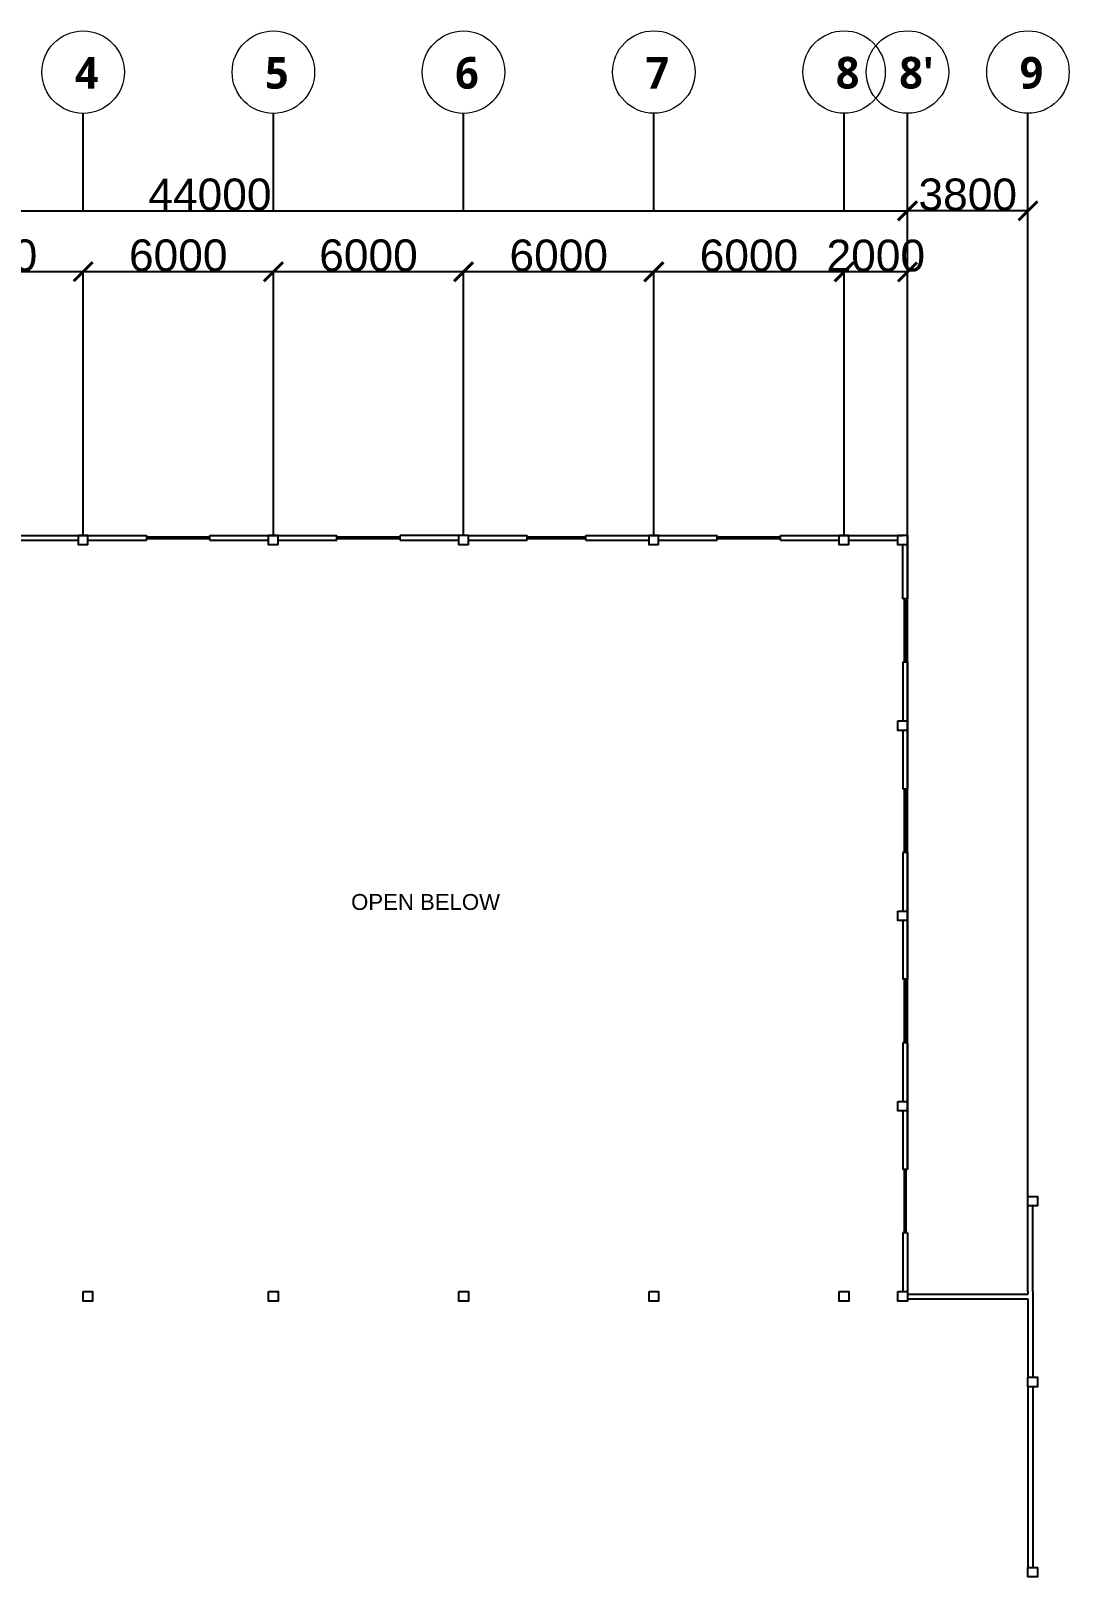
# Model space of a CAD drawing. Header units: millimetres. Extents: x 3339 to 2017737, y 4955 to 2748989.
# Drawn here: x 1011759 to 1044509, y 1404776 to 1453354 of the extents above; entities that cross this region are included whole.
import ezdxf

# ---------------------------------------------------------------- set-up
doc = ezdxf.new("R2010")
doc.units = ezdxf.units.MM
doc.header["$LTSCALE"] = 30
doc.layers.add('POSTE', color=50, linetype='Continuous')
doc.layers.add('S-GRID-IDEN', color=1, linetype='Continuous', lineweight=13)
doc.styles.add('Arial Narrow_1', font='ARIALN.TTF', dxfattribs={"height": 450})
doc.styles.get("Standard").update_dxf_attribs({"font": 'arial.ttf'})
doc.styles.add('style1', font='arial.ttf', dxfattribs={"height": 100})
doc.dimstyles.new('ISO-25', dxfattribs={"dimtxt": 1000, "dimasz": 600, "dimexe": 1.25, "dimexo": 0.625, "dimtad": 1, "dimtxsty": 'Standard', "dimblk": 'ARCHTICK', "dimcen": 2.5, "dimclrd": 4, "dimadec": 0, "dimazin": 0, "dimtfac": 1, "dimtmove": 0, "dimatfit": 3, "dimfxl": 1, "dimarcsym": 0})

# ---------------------------------------------------------------- blocks, each defined once
blk = doc.blocks.new('POSTE')
for p, q in [((300, 300), (0, 300)), ((300, 0), (300, 300)), ((300, 0), (300, 0))]:
    blk.add_line(p, q)
blk.add_lwpolyline([(300, 0), (0, 0), (0, 300)])
blk = doc.blocks.new('POSTE.COM')
at = {"layer": 'POSTE'}
blk.add_lwpolyline([(-300, 300), (0, 300), (0, 0), (-300, 0)], close=True, dxfattribs=at)
blk = doc.blocks.new('POSTE bot left')
at = {"layer": 'POSTE'}
blk.add_lwpolyline([(0, 300), (300, 300), (300, 0), (0, 0)], close=True, dxfattribs=at)
blk = doc.blocks.new('Poste 3')
at = {"layer": 'POSTE'}
blk.add_lwpolyline([(0, 0), (300, 0), (300, -300), (0, -300)], close=True, dxfattribs=at)
blk = doc.blocks.new('_ArchTick')
at = {"color": 0, "linetype": 'ByBlock', "const_width": 0.15}
blk.add_lwpolyline([(-0.5, -0.5), (0.5, 0.5)], dxfattribs=at)
blk = doc.blocks.new('*D22')
at = {"color": 0, "lineweight": -2, "transparency": 16777216}
for p, q in [((1007409, 1437592), (1007409, 1445758)), ((1013409, 1437442), (1013409, 1445758))]:
    blk.add_line(p, q, dxfattribs=at)
at = {"color": 4, "lineweight": -2, "transparency": 16777216}
blk.add_line((1013409, 1445757), (1007409, 1445757), dxfattribs=at)
at = {"layer": 'Defpoints', "color": 0, "transparency": 16777216}
for p in [(1007409, 1445757), (1007409, 1437591), (1013409, 1437441)]:
    blk.add_point(p, dxfattribs=at)
at = {"color": 4, "lineweight": -2, "transparency": 16777216, "xscale": 600, "yscale": 600, "zscale": 600, "rotation": 180}
blk.add_blockref('_ArchTick', (1007409, 1445757), dxfattribs=at)
at = {"color": 4, "lineweight": -2, "transparency": 16777216, "xscale": 600, "yscale": 600, "zscale": 600}
blk.add_blockref('_ArchTick', (1013409, 1445757), dxfattribs=at)
at = {"color": 0, "transparency": 16777216, "insert": (1010409, 1446268), "char_height": 1000, "attachment_point": 5}
blk.add_mtext('6000', dxfattribs=at)
blk = doc.blocks.new('*D23')
at = {"color": 0, "lineweight": -2, "transparency": 16777216}
for p, q in [((1013409, 1437592), (1013409, 1445758)), ((1019409, 1437442), (1019409, 1445758))]:
    blk.add_line(p, q, dxfattribs=at)
at = {"color": 4, "lineweight": -2, "transparency": 16777216}
blk.add_line((1019409, 1445757), (1013409, 1445757), dxfattribs=at)
at = {"layer": 'Defpoints', "color": 0, "transparency": 16777216}
for p in [(1013409, 1445757), (1013409, 1437591), (1019409, 1437441)]:
    blk.add_point(p, dxfattribs=at)
at = {"color": 4, "lineweight": -2, "transparency": 16777216, "xscale": 600, "yscale": 600, "zscale": 600, "rotation": 180}
blk.add_blockref('_ArchTick', (1013409, 1445757), dxfattribs=at)
at = {"color": 4, "lineweight": -2, "transparency": 16777216, "xscale": 600, "yscale": 600, "zscale": 600}
blk.add_blockref('_ArchTick', (1019409, 1445757), dxfattribs=at)
at = {"color": 0, "transparency": 16777216, "insert": (1016409, 1446268), "char_height": 1000, "attachment_point": 5}
blk.add_mtext('6000', dxfattribs=at)
blk = doc.blocks.new('*D24')
at = {"color": 0, "lineweight": -2, "transparency": 16777216}
for p, q in [((1019409, 1437592), (1019409, 1445758)), ((1025409, 1437442), (1025409, 1445758))]:
    blk.add_line(p, q, dxfattribs=at)
at = {"color": 4, "lineweight": -2, "transparency": 16777216}
blk.add_line((1025409, 1445757), (1019409, 1445757), dxfattribs=at)
at = {"layer": 'Defpoints', "color": 0, "transparency": 16777216}
for p in [(1019409, 1445757), (1019409, 1437591), (1025409, 1437441)]:
    blk.add_point(p, dxfattribs=at)
at = {"color": 4, "lineweight": -2, "transparency": 16777216, "xscale": 600, "yscale": 600, "zscale": 600, "rotation": 180}
blk.add_blockref('_ArchTick', (1019409, 1445757), dxfattribs=at)
at = {"color": 4, "lineweight": -2, "transparency": 16777216, "xscale": 600, "yscale": 600, "zscale": 600}
blk.add_blockref('_ArchTick', (1025409, 1445757), dxfattribs=at)
at = {"color": 0, "transparency": 16777216, "insert": (1022409, 1446268), "char_height": 1000, "attachment_point": 5}
blk.add_mtext('6000', dxfattribs=at)
blk = doc.blocks.new('*D25')
at = {"color": 0, "lineweight": -2, "transparency": 16777216}
for p, q in [((1025409, 1437592), (1025409, 1445754)), ((1031409, 1437442), (1031409, 1445754))]:
    blk.add_line(p, q, dxfattribs=at)
at = {"color": 4, "lineweight": -2, "transparency": 16777216}
blk.add_line((1031409, 1445753), (1025409, 1445753), dxfattribs=at)
at = {"layer": 'Defpoints', "color": 0, "transparency": 16777216}
for p in [(1025409, 1445753), (1025409, 1437591), (1031409, 1437441)]:
    blk.add_point(p, dxfattribs=at)
at = {"color": 4, "lineweight": -2, "transparency": 16777216, "xscale": 600, "yscale": 600, "zscale": 600, "rotation": 180}
blk.add_blockref('_ArchTick', (1025409, 1445753), dxfattribs=at)
at = {"color": 4, "lineweight": -2, "transparency": 16777216, "xscale": 600, "yscale": 600, "zscale": 600}
blk.add_blockref('_ArchTick', (1031409, 1445753), dxfattribs=at)
at = {"color": 0, "transparency": 16777216, "insert": (1028409, 1446264), "char_height": 1000, "attachment_point": 5}
blk.add_mtext('6000', dxfattribs=at)
blk = doc.blocks.new('*D26')
at = {"color": 0, "lineweight": -2, "transparency": 16777216}
for p, q in [((1031409, 1437592), (1031409, 1445754)), ((1037409, 1437442), (1037409, 1445754))]:
    blk.add_line(p, q, dxfattribs=at)
at = {"color": 4, "lineweight": -2, "transparency": 16777216}
blk.add_line((1037409, 1445753), (1031409, 1445753), dxfattribs=at)
at = {"layer": 'Defpoints', "color": 0, "transparency": 16777216}
for p in [(1031409, 1445753), (1031409, 1437591), (1037409, 1437441)]:
    blk.add_point(p, dxfattribs=at)
at = {"color": 4, "lineweight": -2, "transparency": 16777216, "xscale": 600, "yscale": 600, "zscale": 600, "rotation": 180}
blk.add_blockref('_ArchTick', (1031409, 1445753), dxfattribs=at)
at = {"color": 4, "lineweight": -2, "transparency": 16777216, "xscale": 600, "yscale": 600, "zscale": 600}
blk.add_blockref('_ArchTick', (1037409, 1445753), dxfattribs=at)
at = {"color": 0, "transparency": 16777216, "insert": (1034409, 1446264), "char_height": 1000, "attachment_point": 5}
blk.add_mtext('6000', dxfattribs=at)
blk = doc.blocks.new('*D27')
at = {"color": 0, "lineweight": -2, "transparency": 16777216}
for p, q in [((1037409, 1437592), (1037409, 1445750)), ((1039409, 1437442), (1039409, 1445750))]:
    blk.add_line(p, q, dxfattribs=at)
at = {"color": 4, "lineweight": -2, "transparency": 16777216}
blk.add_line((1039409, 1445749), (1037409, 1445749), dxfattribs=at)
at = {"layer": 'Defpoints', "color": 0, "transparency": 16777216}
for p in [(1037409, 1445749), (1037409, 1437591), (1039409, 1437441)]:
    blk.add_point(p, dxfattribs=at)
at = {"color": 4, "lineweight": -2, "transparency": 16777216, "xscale": 600, "yscale": 600, "zscale": 600, "rotation": 180}
blk.add_blockref('_ArchTick', (1037409, 1445749), dxfattribs=at)
at = {"color": 4, "lineweight": -2, "transparency": 16777216, "xscale": 600, "yscale": 600, "zscale": 600}
blk.add_blockref('_ArchTick', (1039409, 1445749), dxfattribs=at)
at = {"color": 0, "transparency": 16777216, "insert": (1038409, 1446260), "char_height": 1000, "attachment_point": 5}
blk.add_mtext('2000', dxfattribs=at)
blk = doc.blocks.new('*D40')
at = {"color": 0, "lineweight": -2, "transparency": 16777216}
for p, q in [((995409, 1437442), (995409, 1447679)), ((1039409, 1437442), (1039409, 1447679))]:
    blk.add_line(p, q, dxfattribs=at)
at = {"color": 4, "lineweight": -2, "transparency": 16777216}
blk.add_line((995409, 1447677), (1039409, 1447677), dxfattribs=at)
at = {"layer": 'Defpoints', "color": 0, "transparency": 16777216}
for p in [(1039409, 1447677), (995409, 1437441), (1039409, 1437441)]:
    blk.add_point(p, dxfattribs=at)
at = {"color": 4, "lineweight": -2, "transparency": 16777216, "xscale": 600, "yscale": 600, "zscale": 600, "rotation": 180}
blk.add_blockref('_ArchTick', (995409, 1447677), dxfattribs=at)
at = {"color": 4, "lineweight": -2, "transparency": 16777216, "xscale": 600, "yscale": 600, "zscale": 600}
blk.add_blockref('_ArchTick', (1039409, 1447677), dxfattribs=at)
at = {"color": 0, "transparency": 16777216, "insert": (1017409, 1448188), "char_height": 1000, "attachment_point": 5}
blk.add_mtext('44000', dxfattribs=at)
blk = doc.blocks.new('*D43')
at = {"color": 0, "lineweight": -2, "transparency": 16777216}
for p, q in [((1039409, 1417442), (1039409, 1447677)), ((1043209, 1417801), (1043209, 1447677))]:
    blk.add_line(p, q, dxfattribs=at)
at = {"color": 4, "lineweight": -2, "transparency": 16777216}
blk.add_line((1043209, 1447676), (1039409, 1447676), dxfattribs=at)
at = {"layer": 'Defpoints', "color": 0, "transparency": 16777216}
for p in [(1039409, 1447676), (1043209, 1417800), (1039409, 1417441)]:
    blk.add_point(p, dxfattribs=at)
at = {"color": 4, "lineweight": -2, "transparency": 16777216, "xscale": 600, "yscale": 600, "zscale": 600, "rotation": 180}
blk.add_blockref('_ArchTick', (1039409, 1447676), dxfattribs=at)
at = {"color": 4, "lineweight": -2, "transparency": 16777216, "xscale": 600, "yscale": 600, "zscale": 600}
blk.add_blockref('_ArchTick', (1043209, 1447676), dxfattribs=at)
at = {"color": 0, "transparency": 16777216, "insert": (1041309, 1448188), "char_height": 1000, "attachment_point": 5}
blk.add_mtext('3800', dxfattribs=at)
blk = doc.blocks.new('Grid - M_Grid Head - Circle-24584-A - GROUND FLOOR PLAN')
at = {"layer": 'S-GRID-IDEN'}
blk.add_circle((0, 0), 6.5, dxfattribs=at)

msp = doc.modelspace()

# ---------------------------------------------------------------- linework, layer by layer
for p, q in [((1013408.953, 1447678.518), (1013408.953, 1450750.277)), ((1019408.953, 1447678.518), (1019408.953, 1450749.027)), ((1025405.203, 1447678.518), (1025405.203, 1450749.027)), ((1031408.953, 1447678.518), (1031408.953, 1450754.027)), ((1037408.953, 1447678.518), (1037408.953, 1450754.027)), ((1039408.953, 1447678.518), (1039408.953, 1450754.027)), ((1043208.952, 1447677.268), (1043208.952, 1450754.027)), ((1039408.953, 1447678.518), (1039408.953, 1447679.768)), ((1011408.953, 1437441.359), (1015259.602, 1437441.359)), ((1013558.953, 1437441.359), (1015408.953, 1437441.359)), ((1013558.953, 1437441.359), (1015408.953, 1437441.359)), ((1015259.602, 1437441.359), (1015406.2, 1437441.359)), ((1015408.953, 1437441.359), (1015408.953, 1437291.359)), ((1017408.953, 1437441.359), (1021408.953, 1437441.359)), ((1017408.953, 1437291.359), (1017408.953, 1437441.359)), ((1021408.953, 1437291.359), (1021408.953, 1437441.359)), ((1023408.953, 1437291.359), (1023408.953, 1437441.359)), ((1025258.953, 1437441.182), (1023408.953, 1437441.182)), ((1025558.953, 1437441.182), (1027408.953, 1437441.182)), ((1027408.953, 1437291.27), (1027408.953, 1437441.359)), ((1029259.602, 1437441.359), (1033259.602, 1437441.359)), ((1029259.602, 1437441.317), (1029259.602, 1437441.359)), ((1029259.602, 1437291.317), (1029259.602, 1437441.317)), ((1033259.602, 1437441.359), (1033259.602, 1437441.494)), ((1033259.602, 1437441.494), (1033408.953, 1437441.494)), ((1033408.953, 1437291.359), (1033408.953, 1437441.494)), ((1035408.953, 1437441.359), (1039258.953, 1437441.359)), ((1035408.953, 1437291.359), (1035408.953, 1437441.359)), ((1039408.953, 1437441.359), (1039408.953, 1435441.359)), ((1011408.953, 1437291.359), (1013258.953, 1437291.359)), ((1013558.953, 1437291.359), (1015259.602, 1437291.359)), ((1015259.602, 1437291.359), (1015408.953, 1437291.359)), ((1015408.953, 1437392.038), (1017408.953, 1437392.038)), ((1015408.953, 1437342.038), (1017408.953, 1437342.038)), ((1017408.953, 1437291.359), (1019258.953, 1437291.359)), ((1019558.953, 1437291.359), (1021408.953, 1437291.359)), ((1021408.953, 1437391.359), (1023408.953, 1437391.359)), ((1021408.953, 1437341.359), (1023408.953, 1437341.359)), ((1023408.953, 1437291.359), (1025258.953, 1437291.359)), ((1025558.953, 1437291.359), (1027259.602, 1437291.359)), ((1027259.602, 1437291.317), (1027259.602, 1437291.359)), ((1027259.602, 1437291.317), (1027408.953, 1437291.27)), ((1027408.953, 1437391.315), (1029259.602, 1437391.315)), ((1027408.953, 1437341.315), (1029259.602, 1437341.315)), ((1029259.602, 1437291.359), (1031258.953, 1437291.359)), ((1031558.953, 1437291.359), (1033408.953, 1437291.359)), ((1033408.952, 1437341.426), (1035408.952, 1437341.359)), ((1033408.954, 1437391.426), (1035408.954, 1437391.359)), ((1035408.953, 1437291.359), (1037258.953, 1437291.359)), ((1037558.953, 1437291.359), (1038956.931, 1437291.359)), ((1038956.931, 1437291.359), (1038958.953, 1437291.359)), ((1038958.953, 1437291.359), (1039108.953, 1437291.359)), ((1039258.953, 1435441.359), (1039258.953, 1437141.359)), ((1039408.953, 1437291.359), (1039408.953, 1435441.359)), ((1039408.953, 1435441.359), (1039258.953, 1435441.359)), ((1039308.953, 1435441.359), (1039308.953, 1433441.359)), ((1039358.953, 1435441.359), (1039358.953, 1433441.359)), ((1039258.953, 1433441.359), (1039258.953, 1431591.359)), ((1039408.953, 1433441.359), (1039258.953, 1433441.359)), ((1039408.953, 1433441.359), (1039408.953, 1429441.359)), ((1039408.953, 1431441.359), (1039408.953, 1433441.359)), ((1039258.953, 1431291.359), (1039258.953, 1429441.359)), ((1039408.953, 1429441.359), (1039258.953, 1429441.359)), ((1039308.953, 1429441.359), (1039308.953, 1427441.359)), ((1039358.953, 1429441.359), (1039358.953, 1427441.359)), ((1039408.953, 1427441.359), (1039258.953, 1427441.359)), ((1039258.953, 1427441.359), (1039258.953, 1425591.359)), ((1039408.953, 1427441.359), (1039408.953, 1423441.359)), ((1039258.953, 1425291.359), (1039258.953, 1423441.359)), ((1039408.953, 1423441.359), (1039258.953, 1423441.359)), ((1039308.953, 1423441.359), (1039308.953, 1421441.359)), ((1039358.953, 1423441.359), (1039358.953, 1421441.359)), ((1039408.953, 1421441.359), (1039258.953, 1421441.359)), ((1039258.953, 1421441.359), (1039258.953, 1419591.359)), ((1039408.953, 1421441.359), (1039408.953, 1417441.359)), ((1039258.953, 1419291.359), (1039258.953, 1417441.359)), ((1043208.952, 1416594.075), (1043208.952, 1417858.187)), ((1039408.953, 1417441.359), (1039258.953, 1417441.359)), ((1039308.953, 1417441.359), (1039308.953, 1415441.359)), ((1039358.953, 1417441.359), (1039358.953, 1415441.359)), ((1043208.953, 1413591.359), (1043208.953, 1416294.075)), ((1043358.953, 1413591.359), (1043358.953, 1416294.075)), ((1039408.953, 1415441.359), (1039258.953, 1415441.359)), ((1039258.953, 1415441.359), (1039258.953, 1413591.359)), ((1039408.953, 1415441.359), (1039408.953, 1413591.359)), ((1039258.953, 1413591.359), (1039408.953, 1413591.359)), ((1039408.953, 1413516.359), (1042908.953, 1413516.359)), ((1039408.953, 1413366.359), (1042908.953, 1413366.359)), ((1042908.953, 1413516.359), (1043058.953, 1413516.359)), ((1042908.953, 1413366.359), (1043058.953, 1413366.359)), ((1043058.953, 1413516.359), (1043208.953, 1413516.359)), ((1043058.953, 1413366.359), (1043208.953, 1413366.359)), ((1043208.953, 1413591.359), (1043208.953, 1413516.359)), ((1043208.953, 1413366.359), (1043208.953, 1410894.075)), ((1043358.953, 1413591.359), (1043358.953, 1413441.359)), ((1043358.953, 1413441.359), (1043358.953, 1410894.075)), ((1043208.953, 1410594.075), (1043208.953, 1404894.075)), ((1043358.953, 1410594.075), (1043358.953, 1404894.075))]:
    msp.add_line(p, q)
at = {"color": 4}
msp.add_line((995408.953, 1447678.518), (1039408.953, 1447678.518), dxfattribs=at)
at = {"layer": 'POSTE'}
for p, q in [((1037558.953, 1437140.192), (1037558.953, 1437140.192)), ((1013408.953, 1413591.359), (1013708.953, 1413591.359)), ((1019258.953, 1413591.359), (1019558.953, 1413591.359)), ((1025258.953, 1413591.359), (1025558.953, 1413591.359)), ((1031258.953, 1413591.359), (1031558.953, 1413591.359))]:
    msp.add_line(p, q, dxfattribs=at)

# ---------------------------------------------------------------- block references
at = {"color": 4, "xscale": 600, "yscale": 600, "zscale": 600}
msp.add_blockref('_ArchTick', (1039408.953, 1447678.518), dxfattribs=at)
at = {"layer": 'POSTE'}
for name, p in [('POSTE', (1013258.953, 1437141.359)), ('POSTE', (1019258.953, 1437141.359)), ('POSTE', (1025258.953, 1437141.182)), ('POSTE', (1031258.953, 1437141.359)), ('POSTE', (1037258.953, 1437141.359)), ('POSTE', (1039108.953, 1437141.359)), ('POSTE bot left', (1039108.953, 1431291.359)), ('POSTE bot left', (1039108.953, 1425291.359)), ('POSTE bot left', (1039108.953, 1419291.359)), ('POSTE.COM', (1043508.952, 1416294.075)), ('Poste 3', (1013408.953, 1413591.359)), ('Poste 3', (1019258.953, 1413591.359)), ('Poste 3', (1025258.953, 1413591.359)), ('Poste 3', (1031258.953, 1413591.359)), ('Poste 3', (1037258.953, 1413591.359)), ('POSTE bot left', (1039108.953, 1413291.359)), ('POSTE.COM', (1043508.952, 1410594.075)), ('POSTE.COM', (1043508.952, 1404594.075))]:
    msp.add_blockref(name, p, dxfattribs=at)
at = {"layer": 'S-GRID-IDEN', "xscale": 199.9999999999999, "yscale": 199.9999999999999, "zscale": 199.9999999999999}
for p in [(1013408.953, 1452050.277), (1019408.953, 1452049.027), (1025405.203, 1452049.027), (1031408.953, 1452054.027), (1037408.953, 1452054.027), (1039408.953, 1452054.027), (1043208.952, 1452054.027)]:
    msp.add_blockref('Grid - M_Grid Head - Circle-24584-A - GROUND FLOOR PLAN', p, dxfattribs=at)

# ---------------------------------------------------------------- texts
at = {"insert": (1021861.309, 1426131.25), "char_height": 500, "attachment_point": 1, "style": 'style1'}
msp.add_mtext_dynamic_manual_height_columns('OPEN BELOW', width=11234.57091, gutter_width=500, heights=[0], dxfattribs=at)
at = {"layer": 'S-GRID-IDEN', "char_height": 1000, "width": 849.78875, "attachment_point": 1, "style": 'Arial Narrow_1'}
for s, insert in [('{\\f@Malgun Gothic|b1|i0|c0|p34;4}', (1013147.154, 1452528.831)), ('{\\f@Malgun Gothic|b1|i0|c0|p34;5}', (1019147.154, 1452527.581)), ('{\\f@Malgun Gothic|b1|i0|c0|p34;6}', (1025143.404, 1452527.581)), ('{\\f@Malgun Gothic|b1|i0|c0|p34;7}', (1031147.154, 1452532.581)), ('{\\f@Malgun Gothic|b1|i0|c0|p34;8}', (1037147.154, 1452532.581)), ("{\\f@Malgun Gothic|b1|i0|c0|p34;8'}", (1039147.154, 1452532.581)), ('{\\f@Malgun Gothic|b1|i0|c0|p34;9}', (1042947.153, 1452532.581))]:
    msp.add_mtext(s, dxfattribs=dict(at, insert=insert))

# ---------------------------------------------------------------- dimensions: what is measured, and where the dimension line sits
for base, p1, p2, picture, middle in [((1039408.953, 1447677.268), (995408.953, 1437441.359), (1039408.953, 1437441.359), '*D40', (1017408.953, 1448188.466)), ((1039408.953, 1447676.018), (1043208.952, 1417800.031), (1039408.953, 1417441.359), '*D43', (1041308.952, 1448187.557)), ((1007408.953, 1445756.527), (1013408.953, 1437441.359), (1007408.953, 1437591.359), '*D22', (1010408.953, 1446267.725)), ((1013408.953, 1445756.527), (1019408.953, 1437441.359), (1013408.953, 1437591.359), '*D23', (1016408.953, 1446267.725)), ((1019408.953, 1445756.527), (1025408.953, 1437441.182), (1019408.953, 1437591.359), '*D24', (1022408.953, 1446267.725)), ((1025408.953, 1445752.777), (1031408.953, 1437441.359), (1025408.953, 1437591.359), '*D25', (1028408.953, 1446263.975)), ((1031408.953, 1445752.777), (1037408.953, 1437441.359), (1031408.953, 1437591.359), '*D26', (1034408.953, 1446263.975))]:
    dim = msp.add_linear_dim(base=base, p1=p1, p2=p2, dimstyle='ISO-25')
    dim.commit()
    dim.dimension.update_dxf_attribs({"geometry": picture, "text_midpoint": middle})
dim = msp.add_linear_dim(base=(1037408.953, 1445749.027), p1=(1039408.953, 1437441.359), p2=(1037408.953, 1437591.359), dimstyle='ISO-25')
dim.commit()
dim.dimension.update_dxf_attribs({"geometry": '*D27', "text_midpoint": (1038408.953, 1445749.027), "dimtype": 160})

doc.saveas('drawing.dxf')
